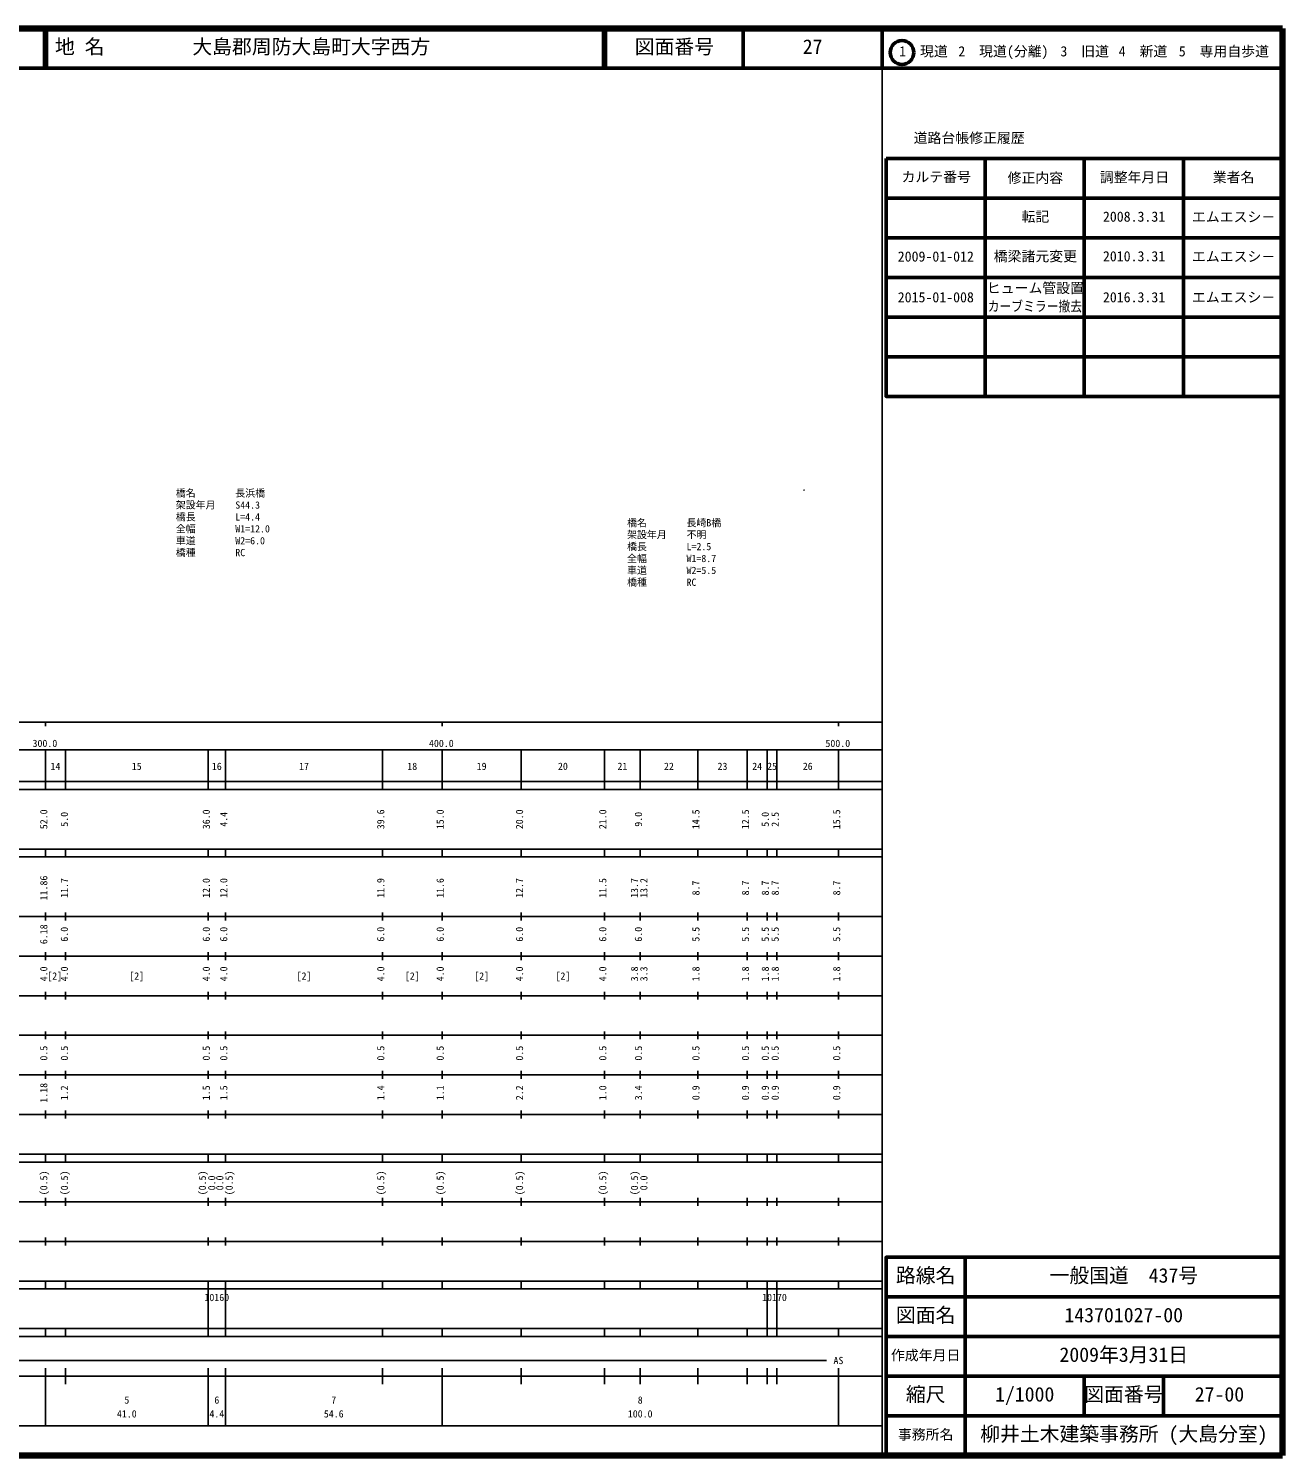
# Model space of a CAD drawing. Units: millimetres on the paper, with parts at other scales. Extents: x 40 to 680, y 20 to 380.
# Drawn here: x 363.7 to 680, y 20 to 380 of the extents above; entities that cross this region are included whole.
import ezdxf
from ezdxf.enums import TextEntityAlignment as Align

# ---------------------------------------------------------------- set-up
doc = ezdxf.new("R2010")
doc.units = ezdxf.units.MM
for name, color, linetype, lineweight in [('M-OTRS', 6, 'Continuous', 25), ('M-TTL', 2, 'Continuous', 140), ('M-TTL-BAND', 7, 'Continuous', 25), ('M-TTL-FRAM', 2, 'Continuous', 50), ('M-TTL-LINE', 7, 'Continuous', 50)]:
    doc.layers.add(name, color=color, linetype=linetype, lineweight=lineweight)
doc.layers.add('M-STR-HTXT', color=7, linetype='Continuous')
doc.layers.add('M-TTL-TXT', color=7, linetype='Continuous')
doc.styles.add('ＭＳ ゴシック', font='')
doc.styles.get('ＭＳ ゴシック').set_extended_font_data('MS Gothic')

msp = doc.modelspace()

# ---------------------------------------------------------------- linework, layer by layer
at = {"layer": 'M-OTRS'}
for radius in [0.0313, 0.025, 0.0188, 0.0125, 0.0063]:
    msp.add_circle((559.331, 263.547), radius, dxfattribs=at)
at = {"layer": 'M-TTL'}
for p, q in [((680, 380), (40, 380)), ((680, 20), (680, 380)), ((40, 20), (680, 20))]:
    msp.add_line(p, q, dxfattribs=at)
at = {"layer": 'M-TTL-BAND'}
for p, q in [((579, 20), (579, 370)), ((40, 205), (579, 205)), ((368, 205), (368, 204)), ((468, 205), (468, 204)), ((568, 205), (568, 204)), ((68, 198), (579, 198)), ((368, 188), (368, 198)), ((373, 188), (373, 198)), ((409, 188), (409, 198)), ((413.4, 188), (413.4, 198)), ((453, 188), (453, 198)), ((468, 188), (468, 198)), ((488, 188), (488, 198)), ((509, 188), (509, 198)), ((518, 188), (518, 198)), ((532.5, 188), (532.5, 198)), ((545, 188), (545, 198)), ((550, 188), (550, 198)), ((552.5, 188), (552.5, 198)), ((568, 188), (568, 198)), ((40, 190), (579, 190)), ((40, 188), (579, 188)), ((40, 173), (579, 173)), ((368, 171), (368, 173)), ((373, 171), (373, 173)), ((409, 171), (409, 173)), ((413.4, 171), (413.4, 173)), ((453, 171), (453, 173)), ((468, 171), (468, 173)), ((488, 171), (488, 173)), ((509, 171), (509, 173)), ((518, 171), (518, 173)), ((532.5, 171), (532.5, 173)), ((545, 171), (545, 173)), ((550, 171), (550, 173)), ((552.5, 171), (552.5, 173)), ((568, 171), (568, 173)), ((40, 171), (579, 171)), ((40, 156), (579, 156)), ((368, 155), (368, 157)), ((373, 155), (373, 157)), ((409, 155), (409, 157)), ((413.4, 155), (413.4, 157)), ((453, 155), (453, 157)), ((468, 155), (468, 157)), ((488, 155), (488, 157)), ((509, 155), (509, 157)), ((518, 155), (518, 157)), ((532.5, 155), (532.5, 157)), ((545, 155), (545, 157)), ((550, 155), (550, 157)), ((552.5, 155), (552.5, 157)), ((568, 155), (568, 157)), ((46, 146), (579, 146)), ((368, 145), (368, 147)), ((373, 145), (373, 147)), ((409, 145), (409, 147)), ((413.4, 145), (413.4, 147)), ((453, 145), (453, 147)), ((468, 145), (468, 147)), ((488, 145), (488, 147)), ((509, 145), (509, 147)), ((518, 145), (518, 147)), ((532.5, 145), (532.5, 147)), ((545, 145), (545, 147)), ((550, 145), (550, 147)), ((552.5, 145), (552.5, 147)), ((568, 145), (568, 147)), ((368, 135), (368, 137)), ((373, 135), (373, 137)), ((409, 135), (409, 137)), ((413.4, 135), (413.4, 137)), ((453, 135), (453, 137)), ((468, 135), (468, 137)), ((488, 135), (488, 137)), ((509, 135), (509, 137)), ((518, 135), (518, 137)), ((532.5, 135), (532.5, 137)), ((545, 135), (545, 137)), ((550, 135), (550, 137)), ((552.5, 135), (552.5, 137)), ((568, 135), (568, 137)), ((52, 136), (579, 136)), ((46, 126), (579, 126)), ((368, 125), (368, 127)), ((373, 125), (373, 127)), ((409, 125), (409, 127)), ((413.4, 125), (413.4, 127)), ((453, 125), (453, 127)), ((468, 125), (468, 127)), ((488, 125), (488, 127)), ((509, 125), (509, 127)), ((518, 125), (518, 127)), ((532.5, 125), (532.5, 127)), ((545, 125), (545, 127)), ((550, 125), (550, 127)), ((552.5, 125), (552.5, 127)), ((568, 125), (568, 127)), ((52, 116), (579, 116)), ((368, 115), (368, 117)), ((373, 115), (373, 117)), ((409, 115), (409, 117)), ((413.4, 115), (413.4, 117)), ((453, 115), (453, 117)), ((468, 115), (468, 117)), ((488, 115), (488, 117)), ((509, 115), (509, 117)), ((518, 115), (518, 117)), ((532.5, 115), (532.5, 117)), ((545, 115), (545, 117)), ((550, 115), (550, 117)), ((552.5, 115), (552.5, 117)), ((568, 115), (568, 117)), ((46, 106), (579, 106)), ((368, 105), (368, 107)), ((373, 105), (373, 107)), ((409, 105), (409, 107)), ((413.4, 105), (413.4, 107)), ((453, 105), (453, 107)), ((468, 105), (468, 107)), ((488, 105), (488, 107)), ((509, 105), (509, 107)), ((518, 105), (518, 107)), ((532.5, 105), (532.5, 107)), ((545, 105), (545, 107)), ((550, 105), (550, 107)), ((552.5, 105), (552.5, 107)), ((568, 105), (568, 107)), ((40, 96), (579, 96)), ((40, 94), (579, 94)), ((368, 94), (368, 96)), ((373, 94), (373, 96)), ((409, 94), (409, 96)), ((413.4, 94), (413.4, 96)), ((453, 94), (453, 96)), ((468, 94), (468, 96)), ((488, 94), (488, 96)), ((509, 94), (509, 96)), ((518, 94), (518, 96)), ((532.5, 94), (532.5, 96)), ((545, 94), (545, 96)), ((550, 94), (550, 96)), ((552.5, 94), (552.5, 96)), ((568, 94), (568, 96)), ((49, 84), (579, 84)), ((368, 83), (368, 85)), ((373, 83), (373, 85)), ((409, 83), (409, 85)), ((413.4, 83), (413.4, 85)), ((453, 83), (453, 85)), ((468, 83), (468, 85)), ((488, 83), (488, 85)), ((509, 83), (509, 85)), ((518, 83), (518, 85)), ((532.5, 83), (532.5, 85)), ((545, 83), (545, 85)), ((550, 83), (550, 85)), ((552.5, 83), (552.5, 85)), ((568, 83), (568, 85)), ((40, 74), (579, 74)), ((368, 73), (368, 75)), ((373, 73), (373, 75)), ((409, 73), (409, 75)), ((413.4, 73), (413.4, 75)), ((453, 73), (453, 75)), ((468, 73), (468, 75)), ((488, 73), (488, 75)), ((509, 73), (509, 75)), ((518, 73), (518, 75)), ((532.5, 73), (532.5, 75)), ((545, 73), (545, 75)), ((550, 73), (550, 75)), ((552.5, 73), (552.5, 75)), ((568, 73), (568, 75)), ((40, 64), (579, 64)), ((40, 62), (579, 62)), ((368, 62), (368, 64)), ((373, 62), (373, 64)), ((409, 62), (409, 64)), ((409, 52), (409, 62)), ((413.4, 62), (413.4, 64)), ((413.4, 52), (413.4, 62)), ((413.4, 52), (413.4, 62)), ((453, 62), (453, 64)), ((468, 62), (468, 64)), ((488, 62), (488, 64)), ((509, 62), (509, 64)), ((518, 62), (518, 64)), ((532.5, 62), (532.5, 64)), ((545, 62), (545, 64)), ((550, 62), (550, 64)), ((550, 52), (550, 62)), ((552.5, 62), (552.5, 64)), ((552.5, 52), (552.5, 62)), ((568, 62), (568, 64)), ((40, 52), (579, 52)), ((368, 50), (368, 52)), ((373, 50), (373, 52)), ((413.4, 50), (413.4, 52)), ((453, 50), (453, 52)), ((468, 50), (468, 52)), ((488, 50), (488, 52)), ((509, 50), (509, 52)), ((518, 50), (518, 52)), ((532.5, 50), (532.5, 52)), ((545, 50), (545, 52)), ((550, 50), (550, 52)), ((552.5, 50), (552.5, 52)), ((568, 50), (568, 52)), ((40, 50), (579, 50)), ((71, 44), (565, 44)), ((40, 40), (579, 40)), ((368, 27.5), (368, 42)), ((373, 38), (373, 42)), ((409, 27.5), (409, 42)), ((413.4, 27.5), (413.4, 42)), ((453, 38), (453, 42)), ((468, 27.5), (468, 42)), ((488, 38), (488, 42)), ((509, 38), (509, 42)), ((518, 38), (518, 42)), ((532.5, 38), (532.5, 42)), ((545, 38), (545, 42)), ((550, 38), (550, 42)), ((552.5, 38), (552.5, 42)), ((568, 27.5), (568, 42)), ((68, 27.5), (579, 27.5))]:
    msp.add_line(p, q, dxfattribs=at)
msp.add_lwpolyline([(409, 50), (409, 52), (409, 62)], dxfattribs=at)
at = {"layer": 'M-TTL-FRAM'}
msp.add_line((580, 347.197), (680, 347.197), dxfattribs=at)
for points in [[(580, 347.197), (580, 287.197), (680, 287.197)], [(680, 70), (580, 70), (580, 20)]]:
    msp.add_lwpolyline(points, dxfattribs=at)
at = {"layer": 'M-TTL-LINE'}
for p, q in [((367.75, 380), (367.75, 370)), ((368.25, 380), (368.25, 370)), ((508.747, 380), (508.747, 370)), ((509.247, 380), (509.247, 370)), ((543.996, 380), (543.996, 370)), ((579, 380), (579, 370)), ((40, 370), (680, 370)), ((605, 347.197), (605, 287.197)), ((630, 347.197), (630, 287.197)), ((655, 347.197), (655, 287.197)), ((580, 337.197), (680, 337.197)), ((580, 327.197), (680, 327.197)), ((580, 317.197), (680, 317.197)), ((580, 307.197), (680, 307.197)), ((580, 297.197), (680, 297.197)), ((600, 70), (600, 20)), ((680, 60), (580, 60)), ((680, 50), (580, 50)), ((680, 40), (580, 40)), ((630, 40), (630, 30)), ((650, 40), (650, 30)), ((680, 30), (580, 30))]:
    msp.add_line(p, q, dxfattribs=at)
msp.add_circle((584.031, 373.958), 3, dxfattribs=at)

# ---------------------------------------------------------------- texts
at = {"layer": 'M-STR-HTXT', "style": 'ＭＳ ゴシック'}
for s, p in [('橋名\u3000\u3000\u3000\u3000長浜橋', (400.859, 261.325)), ('架設年月\u3000\u3000S44.3', (400.859, 258.325)), ('橋長\u3000\u3000\u3000\u3000L=4.4', (400.859, 255.325)), ('橋名\u3000\u3000\u3000\u3000長崎B橋', (514.684, 253.846)), ('全幅\u3000\u3000\u3000\u3000W1=12.0', (400.859, 252.325)), ('架設年月\u3000\u3000不明', (514.684, 250.846)), ('橋種\u3000\u3000\u3000\u3000RC', (400.859, 246.325)), ('車道\u3000\u3000\u3000\u3000W2=6.0', (400.859, 249.325)), ('橋長\u3000\u3000\u3000\u3000L=2.5', (514.684, 247.846)), ('全幅\u3000\u3000\u3000\u3000W1=8.7', (514.684, 244.846)), ('橋種\u3000\u3000\u3000\u3000RC', (514.684, 238.846)), ('車道\u3000\u3000\u3000\u3000W2=5.5', (514.684, 241.846))]:
    msp.add_text(s, height=1.833, dxfattribs=at).set_placement(p, align=Align.BOTTOM_LEFT)
at = {"layer": 'M-TTL-BAND', "style": 'ＭＳ ゴシック'}
for s, p in [('300.0', (364.719, 198.195)), ('400.0', (464.719, 198.195)), ('500.0', (564.719, 198.195)), ('14', (369.25, 192.405)), ('15', (389.75, 192.405)), ('16', (409.95, 192.405)), ('17', (431.95, 192.405)), ('18', (459.25, 192.405)), ('19', (476.75, 192.405)), ('20', (497.25, 192.405)), ('21', (512.25, 192.405)), ('22', (524, 192.405)), ('23', (537.5, 192.405)), ('24', (546.25, 192.405)), ('25', (550, 192.405)), ('26', (559, 192.405)), ('[2]', (368.425, 139.5)), ('[2]', (389.125, 139.5)), ('[2]', (431.325, 139.5)), ('[2]', (458.625, 139.5)), ('[2]', (476.125, 139.5)), ('[2]', (496.625, 139.5)), ('10160', (408.075, 58.405)), ('10170', (548.75, 58.405)), ('AS', (566.75, 42.5)), ('5', (387.875, 32.523)), ('6', (410.575, 32.523)), ('7', (440.075, 32.523)), ('8', (517.375, 32.523)), ('41.0', (386, 29.033)), ('4.4', (409.325, 29.033)), ('54.6', (438.2, 29.033)), ('100.0', (514.875, 29.033))]:
    msp.add_text(s, height=1.833, dxfattribs=at).set_placement(p, align=Align.BOTTOM_LEFT)
for s, p in [('52.0', (369, 178)), ('5.0', (374.2, 178.625)), ('36.0', (410, 178)), ('4.4', (414.4, 178.625)), ('39.6', (454, 178)), ('15.0', (469, 178)), ('20.0', (489, 178)), ('21.0', (510, 178)), ('9.0', (519, 178.625)), ('14.5', (533.5, 178)), ('12.5', (546, 178)), ('5.0', (551, 178.625)), ('2.5', (553.5, 178.625)), ('15.5', (569, 178)), ('11.86', (369, 160.049)), ('11.7', (374.2, 160.674)), ('12.0', (410, 160.674)), ('12.0', (414.4, 160.674)), ('11.9', (454, 160.674)), ('11.6', (469, 160.674)), ('12.7', (489, 160.674)), ('11.5', (510, 160.674)), ('13.7', (518, 160.674)), ('13.2', (520.37, 160.674)), ('8.7', (533.5, 161.299)), ('8.7', (546, 161.299)), ('8.7', (551, 161.299)), ('8.7', (553.5, 161.299)), ('8.7', (569, 161.299)), ('6.18', (369, 149)), ('6.0', (374.2, 149.625)), ('6.0', (410, 149.625)), ('6.0', (414.4, 149.625)), ('6.0', (454, 149.625)), ('6.0', (469, 149.625)), ('6.0', (489, 149.625)), ('6.0', (510, 149.625)), ('6.0', (519, 149.625)), ('5.5', (533.5, 149.625)), ('5.5', (546, 149.625)), ('5.5', (551, 149.625)), ('5.5', (553.5, 149.625)), ('5.5', (569, 149.625)), ('4.0', (369, 139.625)), ('4.0', (374.2, 139.625)), ('4.0', (410, 139.625)), ('4.0', (414.4, 139.625)), ('4.0', (454, 139.625)), ('4.0', (469, 139.625)), ('4.0', (489, 139.625)), ('4.0', (510, 139.625)), ('3.8', (518, 139.625)), ('3.3', (520.37, 139.625)), ('1.8', (533.5, 139.625)), ('1.8', (546, 139.625)), ('1.8', (551, 139.625)), ('1.8', (553.5, 139.625)), ('1.8', (569, 139.625)), ('0.5', (369, 119.625)), ('0.5', (374.2, 119.625)), ('0.5', (410, 119.625)), ('0.5', (414.4, 119.625)), ('0.5', (454, 119.625)), ('0.5', (469, 119.625)), ('0.5', (489, 119.625)), ('0.5', (510, 119.625)), ('0.5', (519, 119.625)), ('0.5', (533.5, 119.625)), ('0.5', (546, 119.625)), ('0.5', (551, 119.625)), ('0.5', (553.5, 119.625)), ('0.5', (569, 119.625)), ('1.18', (369, 109)), ('1.2', (374.2, 109.625)), ('1.5', (410, 109.625)), ('1.5', (414.4, 109.625)), ('1.4', (454, 109.625)), ('1.1', (469, 109.625)), ('2.2', (489, 109.625)), ('1.0', (510, 109.625)), ('3.4', (519, 109.625)), ('0.9', (533.5, 109.625)), ('0.9', (546, 109.625)), ('0.9', (551, 109.625)), ('0.9', (553.5, 109.625)), ('0.9', (569, 109.625)), ('(0.5)', (369, 85.639)), ('(0.5)', (374.2, 85.639)), ('(0.5)', (409, 85.639)), ('0.0', (411.37, 86.889)), ('0.0', (413.4, 86.889)), ('(0.5)', (415.77, 85.639)), ('(0.5)', (454, 85.639)), ('(0.5)', (469, 85.639)), ('(0.5)', (489, 85.639)), ('(0.5)', (510, 85.639)), ('(0.5)', (518, 85.639)), ('0.0', (520.37, 86.889))]:
    msp.add_text(s, height=1.833, rotation=90, dxfattribs=at).set_placement(p, align=Align.BOTTOM_LEFT)
at = {"layer": 'M-TTL-TXT', "style": 'ＭＳ ゴシック'}
for s, height, p in [('地 名', 3.666, (370.38, 372.5)), ('大島郡周防大島町大字西方', 3.666, (405.024, 372.5)), ('図面番号', 3.666, (516.621, 372.5)), ('27', 3.666, (558.996, 372.5)), ('1\u3000現道', 2.566, (583.323, 372.208)), ('2\u3000現道(分離)', 2.566, (598.244, 372.208)), ('3\u3000旧道', 2.566, (623.996, 372.208)), ('4\u3000新道', 2.566, (638.699, 372.208)), ('5\u3000専用自歩道', 2.566, (653.853, 372.208)), ('道路台帳修正履歴', 2.566, (586.968, 350.363)), ('カルテ番号', 2.566, (583.925, 340.527)), ('修正内容', 2.566, (610.675, 340.273)), ('調整年月日', 2.566, (633.925, 340.447)), ('業者名', 2.566, (662.425, 340.447)), ('転記', 2.566, (614.175, 330.495)), ('2008.3.31', 2.566, (634.712, 330.495)), ('エムエスシ－', 2.566, (657.175, 330.439)), ('橋梁諸元変更', 2.566, (607.175, 320.495)), ('2009-01-012', 2.566, (582.962, 320.439)), ('2010.3.31', 2.566, (634.712, 320.495)), ('エムエスシ－', 2.566, (657.175, 320.439)), ('2015-01-008', 2.566, (582.962, 310.161)), ('ヒューム管設置', 2.566, (605.425, 312.492)), ('2016.3.31', 2.566, (634.712, 310.161)), ('エムエスシ－', 2.566, (657.175, 310.161)), ('路線名', 3.666, (582.5, 62.5)), ('一般国道\u3000437号', 3.666, (621.25, 62.5)), ('図面名', 3.666, (582.5, 52.5)), ('143701027-00', 3.666, (625, 52.5)), ('作成年月日', 2.566, (581.25, 43.25)), ('2009年3月31日', 3.666, (623.75, 42.5)), ('縮尺', 3.666, (585, 32.5)), ('1/1000', 3.666, (607.5, 32.5)), ('図面番号', 3.666, (630, 32.5)), ('27-00', 3.666, (657.875, 32.5)), ('事務所名', 2.566, (583, 23.25)), ('柳井土木建築事務所 (大島分室)', 3.666, (603.75, 22.5))]:
    msp.add_text(s, height=height, dxfattribs=at).set_placement(p, align=Align.BOTTOM_LEFT)
at = {"layer": 'M-TTL-TXT', "style": 'ＭＳ ゴシック', "width": 0.85}
msp.add_text('カーブミラー撤去', height=2.566, dxfattribs=at).set_placement((605.65, 307.882), align=Align.BOTTOM_LEFT)

doc.saveas('drawing.dxf')
